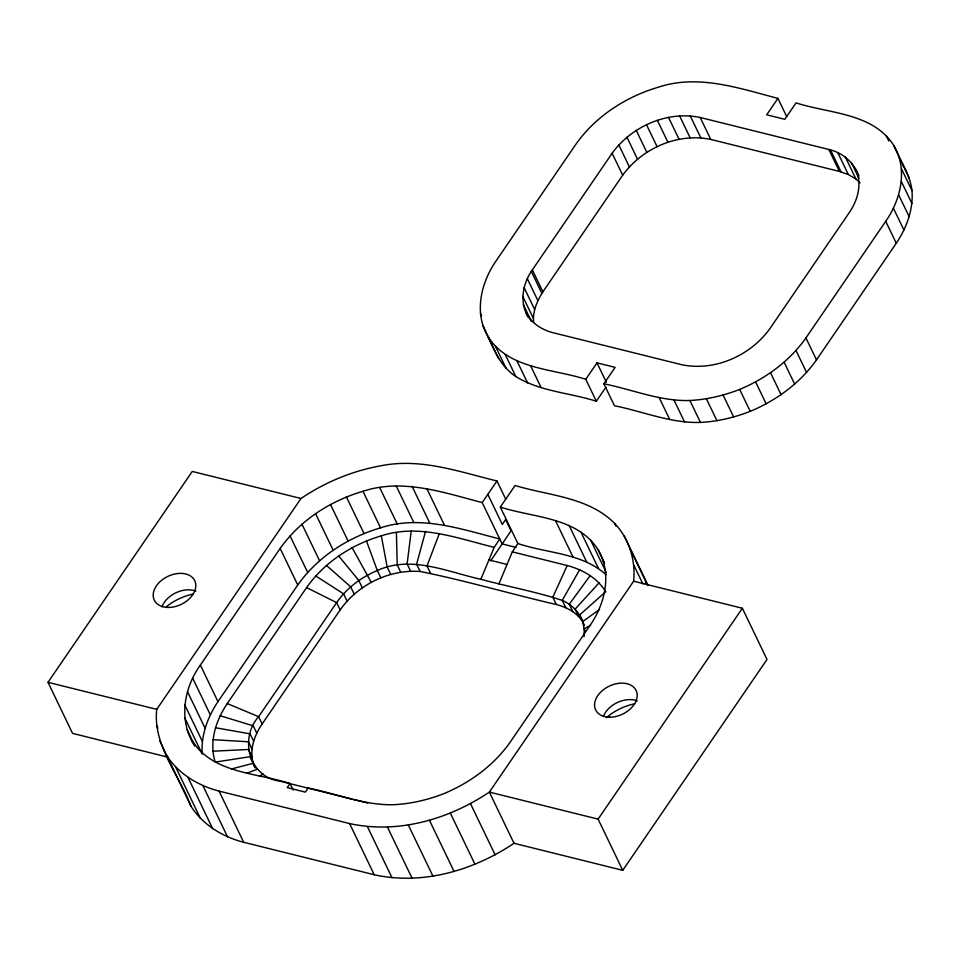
<?xml version="1.0" encoding="UTF-8"?>
<svg xmlns="http://www.w3.org/2000/svg" width="960" height="960" viewBox="0 0 960 960"><rect width="100%" height="100%" fill="white"/><g stroke="black" fill="none" stroke-linecap="round" stroke-linejoin="round"><path stroke-width="1.44" d="M166.236 754.848C178.068 773.592 197.94 785.604 219.072 791.1L349.596 823.56C397.968 834.228 448.968 819.24 489.372 792.096L633.624 581.208L742.368 608.256L767.004 659.448L622.752 870.324L514.008 843.288C473.604 870.432 422.616 885.432 374.232 874.752L243.72 842.292C222.576 836.796 202.704 824.796 190.872 806.04C178.92 774.384 152.736 745.212 156.732 709.356L300.984 498.48C325.368 482.028 353.04 470.604 382.044 465.564C421.164 457.992 459.468 471.852 496.968 480.984L505.776 499.296M194.772 746.04C178.368 721.116 183.492 688.38 200.376 665.076L280.164 548.436C299.976 520.392 330.264 500.904 362.964 491.28C402.744 478.164 443.628 492.552 482.208 502.572L502.116 543.924L516.048 547.38M202.248 754.224C200.784 735.42 207.66 717.108 217.968 701.64L297.756 585.012C317.568 556.956 347.856 537.468 380.556 527.844C420.3 514.752 461.16 529.104 499.74 538.98L494.184 547.344L480.84 579.3C447.48 571.896 411.108 554.94 377.304 570.54C361.128 577.236 346.644 588.168 336.636 602.628L258.612 716.676C239.052 738.54 249.108 777.06 279.792 781.128L351.756 799.02M254.748 767.004L249.936 756.72L215.184 762.096C208.92 741.984 215.808 720.444 227.256 703.572L306.6 587.58C324.456 562.212 351.78 544.524 381.336 535.836C419.076 523.416 457.62 538.392 494.184 547.344M253.464 764.04C249.108 750.192 254.256 735.516 262.128 723.996L340.152 609.936C357.864 584.616 389.244 569.256 420.132 571.476C465.912 580.692 510.828 594 556.32 604.524C566.916 607.248 577.224 612.78 583.14 622.296C579.564 612.42 571.824 604.536 562.224 600.384C535.608 591.612 507.888 586.608 480.84 579.3M605.964 387.156L596.328 401.232C569.688 392.736 540.024 391.56 515.82 376.512C501.564 367.284 494.58 351.588 487.992 336.624C473.76 312.72 481.032 282.528 496.104 260.88L575.892 144.24C595.704 116.196 625.992 96.708 658.692 87.084C698.472 73.968 739.356 88.356 777.936 98.376L786.624 116.448M584.124 636.54L584.172 628.848L582.66 621.612L579.612 614.988L605.796 591.66M633.624 581.208C635.76 560.268 629.196 538.776 614.628 523.404C588.444 496.92 548.7 495.744 515.088 485.496L500.316 507.084L517.86 543.492C546.972 553.488 582.204 552.828 606.012 574.752M596.328 401.232L585.768 379.296L597.012 362.868L615.12 367.368L603.888 383.796C632.448 389.544 660.324 401.448 689.892 400.488C706.992 399.576 723.744 395.64 739.668 389.412C765.78 378.504 789.54 361.212 805.932 337.932L885.72 221.304C900.78 199.656 908.064 169.452 893.832 145.56C873.048 112.728 828.972 113.604 796.044 102.888L784.812 119.316L766.692 114.804L777.936 98.376M603.888 383.796L614.448 405.744C643.008 411.48 670.884 423.396 700.452 422.424C717.552 421.524 734.304 417.588 750.228 411.36C776.34 400.44 800.1 383.148 816.492 359.88L896.28 243.24C906.588 227.784 913.464 209.472 912 190.656C910.068 174.24 900.108 160.488 893.832 145.56M411.24 530.988L407.112 563.904L410.628 571.224M528.42 317.64C519.192 302.736 522.528 283.62 532.344 269.892L612.132 153.252C631.632 126.348 667.26 110.58 700.2 117.492L828.84 149.484C842.748 152.592 854.184 162.768 858.996 176.16M533.64 322.476C532.452 311.532 537.12 300.888 542.904 291.828L622.68 175.2C642.192 148.284 677.82 132.528 710.748 139.428L839.4 171.42L848.316 174.516L855.948 179.016L860.016 182.868M425.532 531.372L416.616 564.168L420.132 571.476M439.272 533.7L427.008 565.92L430.536 573.24M498.948 583.812L512.304 551.868L517.86 543.492M604.956 590.568C596.496 577.344 582.06 569.448 567.204 565.524L552.804 597.204L556.32 604.524M579.672 569.712L562.224 600.384L565.752 607.692M490.716 560.784L511.08 530.808L505.644 519.528L502.296 524.436L487.824 494.364M168.312 757.296L72.564 733.368L48 682.32L192.252 471.444L300.984 498.48M192.264 740.82C213.048 773.652 257.124 772.776 290.04 783.492L287.232 787.596L305.352 792.108L308.16 787.992C336.72 793.74 364.596 805.644 394.164 804.684C411.264 803.772 428.016 799.836 443.94 793.62C470.052 782.7 493.812 765.408 510.204 742.128L589.992 625.5C605.052 603.852 612.336 573.648 598.104 549.756C577.32 516.924 533.244 517.8 500.316 507.084M482.208 502.572L496.968 480.984M622.752 870.324L598.104 819.132L742.368 608.256M590.256 575.508L569.268 604.236L572.796 611.556M599.04 582.888L575.112 609.144L578.64 616.464M599.532 609.432L582.66 621.612L584.424 625.26M590.64 625.128L584.172 628.848L585.348 631.284M259.32 776.112L263.328 774.096M246.72 773.232L257.484 769.188M231.312 769.02L252.984 763.344M212.916 751.212L248.424 749.484L251.952 756.792M213 739.668L248.484 741.792L252 749.112M215.424 727.728L250.104 733.86L253.62 741.168M487.992 336.624C508.776 369.456 552.852 368.58 585.768 379.296M512.304 551.868L567.204 565.524M488.916 559.956L507.036 564.456M48 682.32L156.732 709.356M598.104 819.132L489.372 792.096L514.008 843.288M353.208 799.38L367.764 803.004M220.152 715.716L253.248 725.856L256.764 733.176M227.256 703.572L258.612 716.676L262.128 723.996M306.6 587.58L336.636 602.628L340.152 609.936M315.756 575.952L343.56 593.832L347.076 601.152M326.46 565.428L350.676 586.824L354.204 594.132M338.676 555.924L358.812 580.5L362.328 587.82M902.724 165.336L904.392 167.496M645.312 582.444L647.04 584.688M525.936 312.48C531.192 323.088 541.764 329.808 552.984 332.7L681.624 364.692C714.564 371.592 750.18 355.836 769.692 328.92L849.48 212.292C857.832 200.052 862.308 183.768 855.888 169.704M352.128 547.704L371.28 582.348M898.908 156.624L909.468 178.56M886.32 135.816L888.804 140.976M901.44 168.72L912 190.656M901.356 181.548L911.916 203.496M898.644 194.82L909.204 216.756M893.388 208.176L903.948 230.112M885.72 221.304L896.28 243.24M851.496 162.852L858.948 178.332M845.388 157.08L855.948 179.016M837.768 152.58L848.316 174.516M830.544 150.084L841.104 172.02M828.84 149.484L839.4 171.42M700.2 117.492L710.748 139.428M805.932 337.932L816.492 359.88M690.24 115.896L700.8 137.832M796.02 350.508L806.58 372.444M679.572 115.836L690.132 137.784M668.496 117.336L679.056 139.272M784.128 362.22L794.688 384.156M657.372 120.336L667.932 142.272M770.544 372.768L781.104 394.716M646.512 124.74L657.072 146.676M636.264 130.428L646.824 152.364M755.604 381.912L766.164 403.848M626.94 137.22L637.488 159.156M739.668 389.412L750.228 411.36M618.804 144.9L629.364 166.848M612.132 153.252L622.68 175.2M723.132 395.1L733.692 417.036M706.404 398.82L716.964 420.756M689.892 400.488L700.452 422.424M674.016 400.056L684.576 421.992M659.148 397.548L669.708 419.484M597.012 362.868L606.324 382.224M532.344 269.892L542.904 291.828M531.372 271.572L541.932 293.52M527.316 278.652L537.876 300.6M524.088 287.568L534.648 309.504M522.768 296.352L533.328 318.288M523.392 304.74L531.456 321.516M624.12 535.728L648.108 585.576M630.552 549.708L647.4 584.736M614.628 523.404L615.924 526.104M633.744 564.984L642.816 583.848M530.508 365.556L541.068 387.492M517.032 361.02L527.592 382.956M505.26 354.564L515.82 376.512M598.104 549.756L604.392 562.812M603.18 560.82L604.44 563.424M590.592 540.012L606.3 572.652M480.384 313.464L481.62 316.044M495.504 346.368L506.064 368.304M482.904 325.56L498.552 358.56M580.824 531.804L598.428 568.38M569.064 525.36L586.656 561.924M555.588 520.824L573.18 557.388M426.936 488.832L444.54 525.396M412.08 486.324L429.672 522.888M396.192 485.892L413.796 522.456M379.692 487.56L397.284 524.124M362.964 491.28L380.556 527.844M400.74 572.22L397.224 564.9L396.396 532.488M390.72 574.452L387.204 567.132L381.336 535.836M346.428 496.956L364.02 533.52M380.82 577.848L377.304 570.54L366.468 540.948M330.492 504.468L348.084 541.032M470.484 803.64L495.132 854.832M315.54 513.6L333.144 550.176M450.348 813.132L474.984 864.324M301.956 524.16L319.56 560.724M429.456 820.308L454.092 871.5M290.064 535.872L307.668 572.436M280.164 548.436L297.756 585.012M408.324 825.012L432.96 876.204M387.456 827.112L412.092 878.304M367.392 826.572L392.028 877.764M349.596 823.56L374.232 874.752M290.04 783.492L293.244 790.14M200.376 665.076L217.968 701.64M192.696 678.204L210.3 714.768M187.44 691.56L205.044 728.124M184.74 704.82L202.344 741.384M184.656 717.66L201.624 752.916M219.072 791.1L243.72 842.292M187.176 729.756L194.724 745.428M202.932 785.664L227.568 836.868M188.064 777.528L212.7 828.72M156.624 725.58L157.92 728.28M175.74 767.16L200.376 818.352M159.816 740.868L190.872 806.04M254.064 765.36L255.288 768.012M161.976 606.828A22.452 15.516 -25.7 0 1 195.852 591.132M165.948 607.08A44.904 31.02 -25.7 0 1 193.26 594.048M603.384 716.532A22.452 15.516 -25.7 0 1 637.296 700.932M606.372 717.648A44.904 31.02 -25.7 0 1 634.812 703.776M609.708 717.204A22.452 15.516 -25.7 0 0 636.624 691.74A22.452 15.516 -25.7 0 0 601.272 691.572A22.452 15.516 -25.7 0 0 609.708 717.204M168.42 607.44A22.452 15.516 -25.7 0 0 195.228 581.904A22.452 15.516 -25.7 0 0 159.84 581.856A22.452 15.516 -25.7 0 0 168.42 607.44"/></g></svg>
